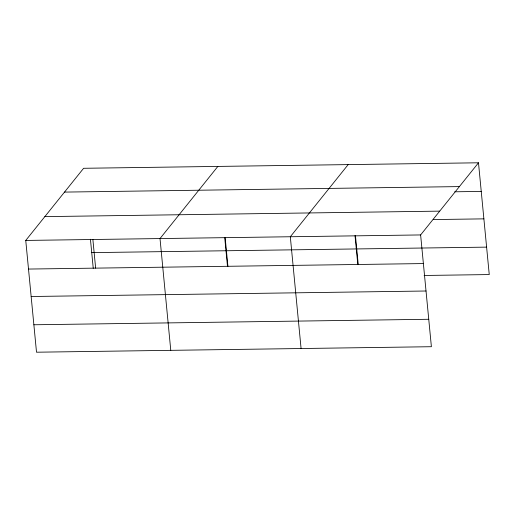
<?xml version="1.0" encoding="UTF-8"?>
<svg xmlns="http://www.w3.org/2000/svg" width="515" height="515" viewBox="0 0 515 515"><rect width="100%" height="100%" fill="white"/><g stroke="black" fill="none" stroke-linecap="round" stroke-linejoin="round"><path stroke-width="0.77" d="M478.487 162.792L420.626 234.937L431.39 346.711L36.514 352.209L25.75 240.434L83.61 168.289L478.487 162.792L489.25 274.566L424.096 275.474M217.864 166.416L160.011 238.561L170.774 350.342M348.179 164.607L290.318 236.752L301.082 348.526M64.517 192.095L459.393 186.597M454.7 191.792L481.242 191.419M44.844 216.622L439.72 211.131M433.212 219.564L483.888 218.862M25.75 240.434L420.626 234.937M91.728 252.627L486.611 247.129M28.505 269.062L423.388 263.571M31.151 296.505L426.027 291.007M33.874 324.772L428.75 319.274M355.472 235.844L358.234 264.478M355.015 235.593L357.809 264.62M225.164 237.66L227.92 266.287M224.701 237.409L227.495 266.435M92.88 239.501L95.636 268.128M90.44 239.275L93.241 268.302"/></g></svg>
